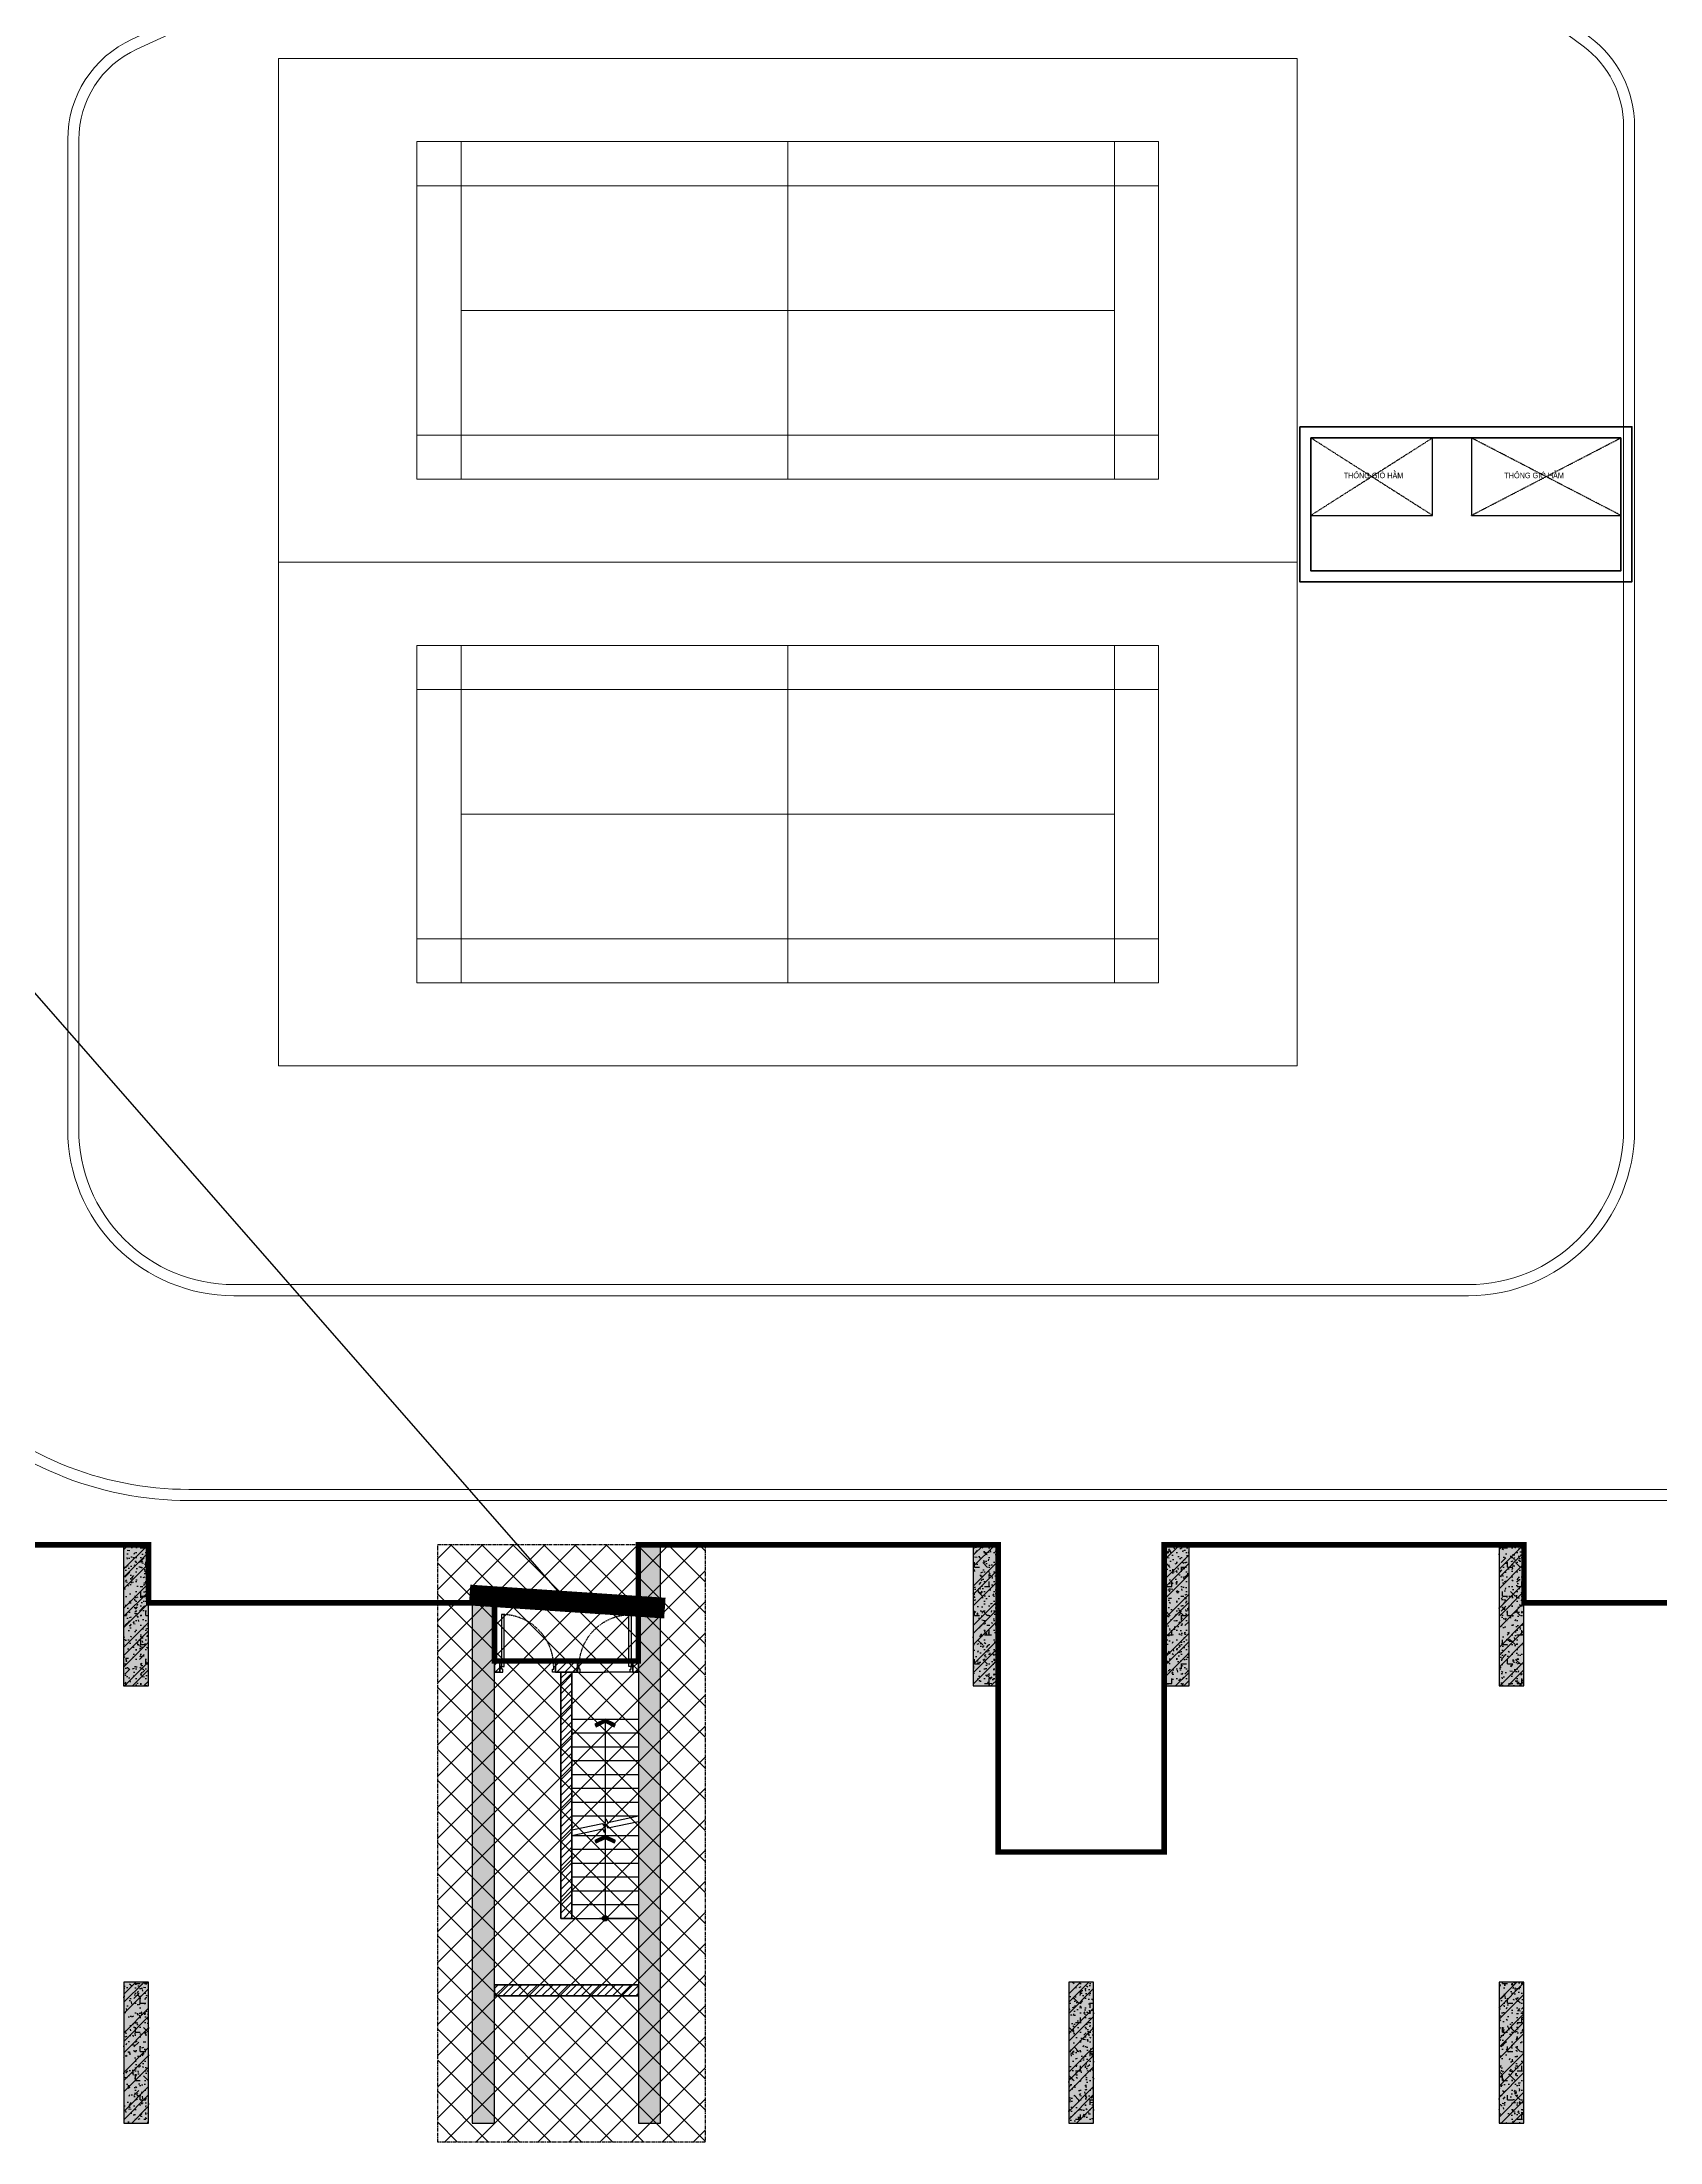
# Model space of a CAD drawing. Header units: millimetres. Extents: x 379264 to 1158416, y -283062 to 356890.
# Drawn here: x 894496 to 895080, y -5577 to -4818 of the extents above; entities that cross this region are included whole.
import ezdxf
from ezdxf.enums import TextEntityAlignment as Align
from ezdxf.xclip import XClip

# ---------------------------------------------------------------- set-up
doc = ezdxf.new("R2010")
doc.units = ezdxf.units.MM
doc.header["$XCLIPFRAME"] = 0
for name, pattern in [('CENTER', [2, 1.25, -0.25, 0.25, -0.25]), ('keyplan TANG 1$0$Core 1A$0$Hidden10.5', [1.5, 1, -0.5]), ('keyplan TANG 1$0$mb tang 1 TWC$0$Core 1A$0$Hidden10.5', [1.5, 1, -0.5]), ('keyplan TANG 1$0$mb tang 1 TWC$0$Hidden10.5', [1.5, 1, -0.5])]:
    doc.linetypes.add(name, pattern=pattern)
for name, color, linetype in [('12PM. GRID', 8, 'CENTER'), ('BLOCK A - CHI TIET THANG 1$0$Dim 100', 1, 'Continuous'), ('BLOCK C - CHI TIET THANG 6$0$Dim 50', 1, 'Continuous'), ('BLOCK C - CHI TIET THANG 6$0$DnW', 20, 'Continuous'), ('keyplan TANG 1$0$Concrete Line', 250, 'Continuous'), ('keyplan TANG 1$0$mb tang 1 TWC$0$Brick Wall', 250, 'Continuous'), ('keyplan TANG 1$0$mb tang 1 TWC$0$Concrete Line', 250, 'Continuous'), ('keyplan TANG 1$0$mb tang 1 TWC$0$Door', 250, 'Continuous'), ('keyplan TANG 1$0$mb tang 1 TWC$0$Furniture', 250, 'Continuous'), ('keyplan TANG 1$0$mb tang 1 TWC$0$Opening Hidden', 250, 'keyplan TANG 1$0$mb tang 1 TWC$0$Core 1A$0$Hidden10.5'), ('keyplan TANG 1$0$mb tang 1 TWC$0$Opening Line', 250, 'Continuous'), ('keyplan TANG 1$0$mb tang 1 TWC$0$Opening Text', 250, 'Continuous'), ('keyplan TANG 1$0$mb tang 1 TWC$0$Staircase', 250, 'Continuous'), ('keyplan TANG 1$0$mb tang 1 TWC$0$Staircase Break', 250, 'Continuous'), ('keyplan TANG 1$0$mb tang 1 TWC$0$Staircase Direction', 250, 'Continuous'), ('keyplan TANG 1$0$mb tang 1 TWC$0$Wall Hatch', 250, 'Continuous'), ('keyplan TANG 1$0$MB_Cot tang 1$0$Concrete Hatch', 250, 'Continuous'), ('keyplan TANG 1$0$MB_Cot tang 1$0$Concrete Line', 250, 'Continuous'), ('keyplan TANG 1$0$MB_Cot tang 1$0$Concrete Solid', 250, 'Continuous'), ('keyplan TANG 1$0$Opening Hidden', 250, 'keyplan TANG 1$0$Core 1A$0$Hidden10.5'), ('keyplan TANG 1$0$Opening Line', 250, 'Continuous'), ('keyplan TANG 1$0$Opening Text', 250, 'Continuous')]:
    doc.layers.add(name, color=color, linetype=linetype)
for name, color, linetype, lineweight in [('keyplan TANG 1$0$Hatch vat lieu', 250, 'Continuous', 5), ('keyplan TANG 1$0$mb tang 1 TWC$0$Net cat Tuong', 250, 'Continuous', 40), ('keyplan TANG 1$0$mb tang 1 TWC$0$Wall Line', 250, 'Continuous', 70), ('keyplan TANG 1$0$Net cat Tuong', 250, 'Continuous', 40), ('keyplan TANG 1$0$Net Thay khac', 250, 'Continuous', 15)]:
    doc.layers.add(name, color=color, linetype=linetype, lineweight=lineweight)
doc.styles.add('[PMDC2013]STYLE', font='arial.ttf', dxfattribs={"width": 0.8})
doc.styles.add('keyplan TANG 1$0$mb tang 1 TWC$0$VNI-HelveC', font='VHELVCN_0.TTF')
doc.styles.add('keyplan TANG 1$0$VNI-HelveC', font='VHELVCN_0.TTF')
doc.dimstyles.new('BLOCK A - CHI TIET THANG 1$0$Dim 50 (A1-A2)', dxfattribs={"dimscale": 50, "dimtxt": 2.5, "dimasz": 0.7, "dimexe": 1, "dimexo": 1, "dimgap": 1, "dimtad": 1, "dimdec": 0, "dimzin": 12, "dimdsep": 46, "dimtxsty": '[PMDC2013]STYLE', "dimblk": 'ARCHTICK', "dimcen": 0, "dimdle": 1, "dimclrd": 2, "dimclre": 2, "dimclrt": 4, "dimadec": 0, "dimazin": 0, "dimtfac": 1, "dimtdec": 0, "dimtix": 1, "dimtmove": 2, "dimatfit": 3, "dimldrblk": 'ARCHTICK', "dimfxl": 1, "dimtolj": 1, "dimtzin": 0, "dimarcsym": 0})

# ---------------------------------------------------------------- blocks, each defined once
blk = doc.blocks.new('*U29')
at = {"layer": 'keyplan TANG 1$0$Opening Hidden'}
for p, q in [((0, 0), (2200, 1400)), ((2200, 0), (0, 1400))]:
    blk.add_line(p, q, dxfattribs=at)
at = {"layer": 'keyplan TANG 1$0$Opening Line'}
blk.add_lwpolyline([(0, 0), (2200, 0), (2200, 1400), (0, 1400)], close=True, dxfattribs=at)
at = {"layer": 'keyplan TANG 1$0$Opening Text', "style": 'keyplan TANG 1$0$VNI-HelveC'}
blk.add_attdef('OPENING', text='', height=100, dxfattribs=at).set_placement((1134, 722), align=Align.MIDDLE_CENTER)
blk = doc.blocks.new('*U30')
at = {"layer": 'keyplan TANG 1$0$Opening Hidden'}
for p, q in [((0, 0), (2700, 1400)), ((2700, 0), (0, 1400))]:
    blk.add_line(p, q, dxfattribs=at)
at = {"layer": 'keyplan TANG 1$0$Opening Line'}
blk.add_lwpolyline([(0, 0), (2700, 0), (2700, 1400), (0, 1400)], close=True, dxfattribs=at)
at = {"layer": 'keyplan TANG 1$0$Opening Text', "style": 'keyplan TANG 1$0$VNI-HelveC'}
blk.add_attdef('OPENING', text='', height=100, dxfattribs=at).set_placement((1134, 722), align=Align.MIDDLE_CENTER)
blk = doc.blocks.new('keyplan TANG 1$0$A$Cec98b088')
at = {"layer": 'keyplan TANG 1$0$Net cat Tuong'}
for points in [[(66599, 42900), (72600, 42898), (72598, 40095), (66598, 40098)], [(66799, 42700), (72400, 42698), (72398, 40295), (66798, 40298)]]:
    blk.add_lwpolyline(points, close=True, dxfattribs=at)
at = {"layer": 'keyplan TANG 1$0$Opening Line'}
for name, p in [('*U29', (66798, 41298)), ('*U30', (69700, 41298))]:
    blk.add_blockref(name, p, dxfattribs=at).add_auto_attribs({'OPENING': 'THOÂNG GIOÙ HAÀM'})
blk = doc.blocks.new('*U160')
at = {"layer": 'keyplan TANG 1$0$mb tang 1 TWC$0$Opening Hidden'}
for p, q in [((0, 0), (1000, 1000)), ((1000, 0), (0, 1000))]:
    blk.add_line(p, q, dxfattribs=at)
at = {"layer": 'keyplan TANG 1$0$mb tang 1 TWC$0$Opening Line'}
blk.add_lwpolyline([(0, 0), (1000, 0), (1000, 1000), (0, 1000)], close=True, dxfattribs=at)
at = {"layer": 'keyplan TANG 1$0$mb tang 1 TWC$0$Opening Text', "style": 'keyplan TANG 1$0$mb tang 1 TWC$0$VNI-HelveC'}
blk.add_attdef('OPENING', text='', height=100, dxfattribs=at).set_placement((500, 500), align=Align.MIDDLE_CENTER)
blk = doc.blocks.new('*U161')
at = {"layer": 'keyplan TANG 1$0$mb tang 1 TWC$0$Opening Hidden'}
for p, q in [((0, 0), (3000, 1600)), ((3000, 0), (0, 1600))]:
    blk.add_line(p, q, dxfattribs=at)
at = {"layer": 'keyplan TANG 1$0$mb tang 1 TWC$0$Opening Line'}
blk.add_lwpolyline([(0, 0), (3000, 0), (3000, 1600), (0, 1600)], close=True, dxfattribs=at)
at = {"layer": 'keyplan TANG 1$0$mb tang 1 TWC$0$Opening Text', "style": 'keyplan TANG 1$0$mb tang 1 TWC$0$VNI-HelveC'}
blk.add_attdef('OPENING', text='', height=100, dxfattribs=at).set_placement((1498, 799), align=Align.MIDDLE_CENTER)
blk = doc.blocks.new('keyplan TANG 1$0$mb tang 1 TWC$0$Door 1600 Riser')
at = {"color": 0, "linetype": 'ByBlock'}
for p, q in [((30, 100), (0, 100)), ((0, 100), (0, 0)), ((0, 0), (50, 0)), ((30, 100), (30, 55)), ((50, 55), (30, 55)), ((50, 55), (50, 0)), ((1550, 55), (1570, 55)), ((1550, 55), (1550, 0)), ((1600, 0), (1550, 0)), ((1570, 100), (1600, 100)), ((1570, 100), (1570, 55)), ((1600, 100), (1600, 0))]:
    blk.add_line(p, q, dxfattribs=at)
for points in [[(52, 61), (30, 100), (697, 485), (719, 446)], [(1547, 61), (1570, 100), (903, 485), (881, 446)]]:
    blk.add_lwpolyline(points, close=True)
at = {"linetype": 'keyplan TANG 1$0$mb tang 1 TWC$0$Hidden10.5'}
for centre, start, end in [((30, 100), 0, 30), ((1570, 100), 150, 180)]:
    blk.add_arc(centre, 770, start, end, dxfattribs=at)
blk = doc.blocks.new('*U162')
at = {"layer": 'keyplan TANG 1$0$mb tang 1 TWC$0$Door', "xscale": -1, "rotation": 180}
blk.add_blockref('keyplan TANG 1$0$mb tang 1 TWC$0$Door 1600 Riser', (0, 100), dxfattribs=at)
blk = doc.blocks.new('keyplan TANG 1$0$mb tang 1 TWC$0$Door 1200 Riser')
at = {"color": 0, "linetype": 'ByBlock'}
for p, q in [((30, 100), (524, 385)), ((524, 385), (546, 346)), ((676, 385), (654, 346)), ((1170, 100), (676, 385)), ((30, 100), (0, 100)), ((0, 100), (0, 0)), ((0, 0), (50, 0)), ((30, 100), (30, 55)), ((30, 100), (52, 61)), ((50, 55), (30, 55)), ((50, 55), (50, 0)), ((546, 346), (52, 61)), ((654, 346), (1148, 61)), ((1170, 100), (1148, 61)), ((1150, 55), (1170, 55)), ((1150, 55), (1150, 0)), ((1200, 0), (1150, 0)), ((1170, 100), (1200, 100)), ((1170, 100), (1170, 55)), ((1200, 100), (1200, 0))]:
    blk.add_line(p, q, dxfattribs=at)
at = {"color": 0, "linetype": 'keyplan TANG 1$0$mb tang 1 TWC$0$Hidden10.5'}
for centre, start, end in [((30, 100), 360, 30), ((1170, 100), 150, 180)]:
    blk.add_arc(centre, 570, start, end, dxfattribs=at)
blk = doc.blocks.new('*U1421')
at = {"layer": 'keyplan TANG 1$0$mb tang 1 TWC$0$Door'}
blk.add_blockref('keyplan TANG 1$0$mb tang 1 TWC$0$Door 1200 Riser', (0, 0), dxfattribs=at)
blk = doc.blocks.new('*U155')
at = {"layer": 'keyplan TANG 1$0$mb tang 1 TWC$0$Opening Hidden'}
for p, q in [((0, 0), (800, 400)), ((800, 0), (0, 400))]:
    blk.add_line(p, q, dxfattribs=at)
at = {"layer": 'keyplan TANG 1$0$mb tang 1 TWC$0$Opening Line'}
blk.add_lwpolyline([(0, 0), (800, 0), (800, 400), (0, 400)], close=True, dxfattribs=at)
at = {"layer": 'keyplan TANG 1$0$mb tang 1 TWC$0$Opening Text', "style": 'keyplan TANG 1$0$mb tang 1 TWC$0$VNI-HelveC'}
blk.add_attdef('OPENING', text='', height=100, dxfattribs=at).set_placement((400, 200), align=Align.MIDDLE_CENTER)
blk = doc.blocks.new('*U158')
at = {"layer": 'keyplan TANG 1$0$mb tang 1 TWC$0$Opening Hidden'}
for p, q in [((0, 0), (1300, 600)), ((1300, 0), (0, 600))]:
    blk.add_line(p, q, dxfattribs=at)
at = {"layer": 'keyplan TANG 1$0$mb tang 1 TWC$0$Opening Line'}
blk.add_lwpolyline([(0, 0), (1300, 0), (1300, 600), (0, 600)], close=True, dxfattribs=at)
at = {"layer": 'keyplan TANG 1$0$mb tang 1 TWC$0$Opening Text', "style": 'keyplan TANG 1$0$mb tang 1 TWC$0$VNI-HelveC'}
blk.add_attdef('OPENING', text='', height=100, dxfattribs=at).set_placement((650, 300), align=Align.MIDDLE_CENTER)
blk = doc.blocks.new('keyplan TANG 1$0$mb tang 1 TWC$0$Door 1000-1')
at = {"color": 0, "linetype": 'ByBlock'}
blk.add_lwpolyline([(30, 100), (75, 100), (75, 1040), (30, 1040)], close=True, dxfattribs=at)
for points in [[(50, 55), (30, 55), (30, 100), (0, 100), (0, 0), (50, 0), (50, 55)], [(950, 55), (970, 55), (970, 100), (1000, 100), (1000, 0), (950, 0), (950, 55)]]:
    blk.add_lwpolyline(points, dxfattribs=at)
at = {"color": 0, "linetype": 'keyplan TANG 1$0$mb tang 1 TWC$0$Hidden10.5'}
blk.add_arc((30, 100), 940, 0, 90, dxfattribs=at)
blk = doc.blocks.new('*U1417')
at = {"layer": 'keyplan TANG 1$0$mb tang 1 TWC$0$Door'}
blk.add_blockref('keyplan TANG 1$0$mb tang 1 TWC$0$Door 1000-1', (0, 0), dxfattribs=at)
blk = doc.blocks.new('*U159')
at = {"layer": 'keyplan TANG 1$0$mb tang 1 TWC$0$Wall Hatch'}
h = blk.add_hatch(dxfattribs=at)
h.set_pattern_fill('LINE10', color=256, scale=100, angle=45, style=0, pattern_type=2)
h.set_pattern_definition([(45, (3800, 900), (-70.7107, 70.7107), [])])
h.paths.add_polyline_path([(-400, 0), (0, 0), (0, 200), (-400, 200)])
at = {"layer": 'keyplan TANG 1$0$mb tang 1 TWC$0$Wall Line'}
blk.add_lwpolyline([(-400, 0), (0, 0), (0, 200), (-400, 200)], close=True, dxfattribs=at)
blk = doc.blocks.new('*U1416')
at = {"layer": 'keyplan TANG 1$0$mb tang 1 TWC$0$Wall Hatch'}
h = blk.add_hatch(dxfattribs=at)
h.set_pattern_fill('LINE10', color=256, scale=100, angle=45, style=0, pattern_type=2)
h.set_pattern_definition([(45, (4100, 900), (-70.7107, 70.7107), [])])
h.paths.add_polyline_path([(-100, 0), (0, 0), (0, 200), (-100, 200)])
at = {"layer": 'keyplan TANG 1$0$mb tang 1 TWC$0$Wall Line'}
blk.add_lwpolyline([(-100, 0), (0, 0), (0, 200), (-100, 200)], close=True, dxfattribs=at)
blk = doc.blocks.new('*U156')
at = {"layer": 'keyplan TANG 1$0$mb tang 1 TWC$0$Wall Hatch'}
h = blk.add_hatch(dxfattribs=at)
h.set_pattern_fill('LINE10', color=256, scale=100, angle=45, style=0, pattern_type=2)
h.set_pattern_definition([(45, (1600, 900), (-70.7107, 70.7107), [])])
h.paths.add_polyline_path([(-2600, 0), (0, 0), (0, 200), (-2600, 200)])
at = {"layer": 'keyplan TANG 1$0$mb tang 1 TWC$0$Wall Line'}
blk.add_lwpolyline([(-2600, 0), (0, 0), (0, 200), (-2600, 200)], close=True, dxfattribs=at)
blk = doc.blocks.new('*U157')
at = {"layer": 'keyplan TANG 1$0$mb tang 1 TWC$0$Wall Hatch'}
h = blk.add_hatch(dxfattribs=at)
h.set_pattern_fill('LINE10', color=256, scale=100, angle=45, style=0, pattern_type=2)
h.set_pattern_definition([(45, (1200, 3150), (-70.7107, 70.7107), [])])
h.paths.add_polyline_path([(4450, 0), (0, 0), (0, -200), (4450, -200)])
at = {"layer": 'keyplan TANG 1$0$mb tang 1 TWC$0$Wall Line'}
blk.add_lwpolyline([(4450, 0), (0, 0), (0, -200), (4450, -200)], close=True, dxfattribs=at)
blk = doc.blocks.new('keyplan TANG 1$0$mb tang 1 TWC$0$Arrow 60')
at = {"linetype": 'ByBlock', "lineweight": -2}
h = blk.add_hatch(color=0, dxfattribs=at)
h.paths.add_polyline_path([(1.88, 0.94), (1.65, 1.38), (0, 0.56), (-1.65, 1.38), (-1.88, 0.94), (0, 0)], flags=17)
h.paths.add_polyline_path([(1.65, 1.38), (1.88, 0.94), (0, 0), (-1.88, 0.94), (-1.65, 1.38), (0, 0.56)])
blk.add_hatch(color=0, dxfattribs=at).paths.add_polyline_path([(1.65, 1.38), (1.88, 0.94), (0, 0), (-1.88, 0.94), (-1.65, 1.38), (0, 0.56)])
at = {"color": 0, "linetype": 'ByBlock', "lineweight": -2}
blk.add_lwpolyline([(1.65, 1.38), (1.88, 0.94), (0, 0), (-1.88, 0.94), (-1.65, 1.38), (0, 0.56)], close=True, dxfattribs=at)
blk = doc.blocks.new('keyplan TANG 1$0$mb tang 1 TWC$0$Dot')
at = {"linetype": 'ByBlock', "lineweight": -2}
h = blk.add_hatch(color=0, dxfattribs=at)
edge = h.paths.add_edge_path()
edge.add_arc((0, 0), 0.5, 0, 360)
at = {"color": 0, "linetype": 'ByBlock', "lineweight": -2}
blk.add_line((0, -1), (0, 1), dxfattribs=at)
blk.add_circle((0, 0), 0.5, dxfattribs=at)
blk = doc.blocks.new('keyplan TANG 1$0$mb tang 1 TWC$0$A$C1c2797fe')
at = {"layer": 'keyplan TANG 1$0$mb tang 1 TWC$0$Brick Wall'}
for p, q in [((82000, 21450), (79525, 21450)), ((79525, 21450), (79525, 21350)), ((79525, 21250), (79525, 21350)), ((82000, 21250), (79525, 21250)), ((82000, 21450), (82000, 21350)), ((82000, 21250), (82000, 21350)), ((83600, 21350), (83600, 21250)), ((84000, 20250), (84000, 21250)), ((84000, 21250), (84050, 21250)), ((84100, 21250), (84050, 21250)), ((84100, 20250), (84100, 21250)), ((84195, 21350), (84195, 21250)), ((84795, 21250), (84795, 21350)), ((84000, 20250), (84050, 20250)), ((84100, 20250), (84050, 20250))]:
    blk.add_line(p, q, dxfattribs=at)
for points in [[(83600, 21350), (84195, 21350)], [(83600, 21250), (84195, 21250)], [(84795, 21350), (87200, 21350), (87200, 20250)], [(84795, 21250), (87100, 21250), (87100, 20250)]]:
    blk.add_lwpolyline(points, dxfattribs=at)
at = {"layer": 'keyplan TANG 1$0$mb tang 1 TWC$0$Staircase'}
for p, q in [((53450, 20400), (54050, 20400)), ((53450, 20400), (53450, 15950)), ((54650, 20400), (54050, 20400)), ((54650, 20400), (54650, 15950)), ((53450, 19550), (54650, 19550)), ((53450, 19300), (54650, 19300)), ((53450, 19050), (54650, 19050)), ((53450, 18800), (54650, 18800)), ((53450, 18550), (54650, 18550)), ((53450, 18300), (54650, 18300)), ((53450, 18050), (54650, 18050)), ((53450, 17800), (54650, 17800)), ((53450, 17450), (54650, 17450)), ((53450, 17200), (54650, 17200)), ((53450, 16950), (54650, 16950)), ((53450, 16700), (54650, 16700)), ((53450, 16450), (54650, 16450)), ((53450, 16200), (54650, 16200)), ((53450, 15950), (54050, 15950)), ((53450, 15950), (54650, 15950)), ((54650, 15950), (54050, 15950)), ((53252, 14750), (52052, 14750))]:
    blk.add_line(p, q, dxfattribs=at)
at = {"layer": 'keyplan TANG 1$0$mb tang 1 TWC$0$Staircase Break', "linetype": 'Continuous'}
blk.add_lwpolyline([(53450, 17550), (54001, 17665), (54040, 17603), (54060, 17747), (54099, 17685), (54650, 17800)], dxfattribs=at)
at = {"layer": 'keyplan TANG 1$0$mb tang 1 TWC$0$Staircase Break', "color": 3, "linetype": 'Continuous'}
blk.add_lwpolyline([(53450, 17450), (54001, 17565), (54040, 17503), (54060, 17647), (54099, 17585), (54650, 17700)], dxfattribs=at)
at = {"layer": 'keyplan TANG 1$0$mb tang 1 TWC$0$Staircase Direction'}
for p, q in [((53150, 20600), (52150, 20600)), ((54550, 20600), (53550, 20600)), ((54050, 19550), (54050, 17675)), ((54050, 17575), (54050, 15950))]:
    blk.add_line(p, q, dxfattribs=at)
at = {"layer": 'keyplan TANG 1$0$mb tang 1 TWC$0$Door', "xscale": -1, "rotation": 180}
blk.add_blockref('*U162', (82000, 21350), dxfattribs=at)
at = {"layer": 'keyplan TANG 1$0$mb tang 1 TWC$0$Door'}
ref = blk.add_blockref('*U1421', (84195, 21250), dxfattribs=at)
XClip(ref).set_block_clipping_path([(0, -0.000171322), (600.0000000001, 502.0021492351)])
blk.add_blockref('*U1417', (52150, 20400), dxfattribs=at)
at = {"layer": 'keyplan TANG 1$0$mb tang 1 TWC$0$Door', "xscale": -1}
blk.add_blockref('*U1417', (54550, 20400), dxfattribs=at)
at = {"layer": 'keyplan TANG 1$0$mb tang 1 TWC$0$Furniture'}
ref = blk.add_blockref('*U161', (84000, 19650), dxfattribs=dict(at, xscale=-1))
ref.add_attrib('OPENING', 'ÑIEÄN +ÑIEÄN NHEÏ', dxfattribs={"layer": 'keyplan TANG 1$0$mb tang 1 TWC$0$Opening Text', "height": 100, "style": 'keyplan TANG 1$0$mb tang 1 TWC$0$VNI-HelveC'}).set_placement((82503, 20449), align=Align.MIDDLE_CENTER)
ref = blk.add_blockref('*U155', (84100, 21250), dxfattribs=dict(at, xscale=-1, rotation=180))
ref.add_attrib('OPENING', 'PCCC', dxfattribs={"layer": 'keyplan TANG 1$0$mb tang 1 TWC$0$Opening Text', "height": 100, "style": 'keyplan TANG 1$0$mb tang 1 TWC$0$VNI-HelveC'}).set_placement((84500, 21050), align=Align.MIDDLE_CENTER)
ref = blk.add_blockref('*U160', (87100, 20250), dxfattribs=dict(at, xscale=-1))
ref.add_attrib('OPENING', 'HUÙT KHOÙI', dxfattribs={"layer": 'keyplan TANG 1$0$mb tang 1 TWC$0$Opening Text', "height": 100, "style": 'keyplan TANG 1$0$mb tang 1 TWC$0$VNI-HelveC'}).set_placement((86600, 20750), align=Align.MIDDLE_CENTER)
ref = blk.add_blockref('*U158', (84800, 20850), dxfattribs=dict(at, xscale=-1, rotation=180))
ref.add_attrib('OPENING', 'OÁNG KHOÙI MFÑ', dxfattribs={"layer": 'keyplan TANG 1$0$mb tang 1 TWC$0$Opening Text', "height": 100, "style": 'keyplan TANG 1$0$mb tang 1 TWC$0$VNI-HelveC'}).set_placement((85450, 20550), align=Align.MIDDLE_CENTER)
at = {"layer": 'keyplan TANG 1$0$mb tang 1 TWC$0$Net cat Tuong'}
for name, p in [('*U1416', (52150, 20400)), ('*U159', (53550, 20400)), ('*U1416', (54650, 20400)), ('*U156', (54652, 14550))]:
    blk.add_blockref(name, p, dxfattribs=at)
at = {"layer": 'keyplan TANG 1$0$mb tang 1 TWC$0$Net cat Tuong', "xscale": -1, "rotation": 270}
blk.add_blockref('*U157', (53450, 15950), dxfattribs=at)
at = {"layer": 'keyplan TANG 1$0$mb tang 1 TWC$0$Staircase Direction'}
for name, p, xscale, yscale, zscale, rotation in [('keyplan TANG 1$0$mb tang 1 TWC$0$Arrow 60', (54050, 19550), -100.0000000000008, 100.0000000000008, 100, 180), ('keyplan TANG 1$0$mb tang 1 TWC$0$Arrow 60', (54050, 17450), -100.0000000000007, 100.0000000000007, 100, 180), ('keyplan TANG 1$0$mb tang 1 TWC$0$Dot', (54050, 15950), 100.0000000000005, 100.0000000000005, 100.0000000000005, 90)]:
    blk.add_blockref(name, p, dxfattribs=dict(at, xscale=xscale, yscale=yscale, zscale=zscale, rotation=rotation))
blk = doc.blocks.new('keyplan TANG 1$0$mb tang 1 TWC$0$A$C20BE7445')
blk.add_blockref('keyplan TANG 1$0$mb tang 1 TWC$0$A$C1c2797fe', (0, 0))
blk = doc.blocks.new('keyplan TANG 1$0$CAU-LONG')
for p, q in [((-6.8, 2.5), (-6.8, 15.9)), ((-2.3, 2.5), (-2.3, 15.9)), ((-4.55, 3.3), (-4.55, 15.1))]:
    blk.add_line(p, q)
for points in [[(-9.1, 0), (0, 0), (0, 18.4), (-9.1, 18.4)], [(-7.6, 2.5), (-1.5, 2.5), (-1.5, 15.9), (-7.6, 15.9)]]:
    blk.add_lwpolyline(points, close=True)
for points in [[(-7.6, 15.1), (-1.5, 15.1)], [(-7.6, 9.2), (-1.5, 9.2)], [(-7.6, 3.3), (-1.5, 3.3)]]:
    blk.add_lwpolyline(points)
blk = doc.blocks.new('*U43')
at = {"layer": 'keyplan TANG 1$0$MB_Cot tang 1$0$Concrete Hatch'}
h = blk.add_hatch(dxfattribs=at)
h.set_pattern_fill('CONCRETE', color=256, scale=50, style=0, pattern_type=2)
h.set_pattern_definition([(45, (-150, -9150), (-176.777, 176.777), []), (45, (-150, -9100), (-353.553, 353.553), []), (50, (-150, -9150), (358.63, -31.376), [37.5, -412.5]), (355, (-150, -9150), (-69.376, 376.096), [30, -330]), (100.4514, (-120.1, -9152.6), (289.255, 344.72), [31.87, -350.571]), (46.184, (-150, -9050), (533.62, -82.76), [56.25, -618.75]), (96.6356, (-105.53, -9056.9), (467.33, 487.06), [47.805, -525.856]), (351.184, (-150, -9050), (467.33, 487.06), [45, -495]), (21, (-100, -9075), (298.4535, -201.309), [37.5, -412.5]), (326, (-100, -9075), (121.658, 362.575), [30, -330]), (71.4514, (-75.13, -9091.78), (420.111, 161.265), [31.87, -350.571]), (37.5, (-150, -9150), (6.08, 166.447), [0, -326, 0, -335, 0, -331.25]), (7.5, (-150, -9150), (131.5348, 197.206), [0, -191, 0, -318.5, 0, -126.25]), (327.5, (-261.5, -9150), (266.9112, -11.2774), [0, -125, 0, -390, 0, -517.5]), (317.5, (-311.5, -9150), (291.593, 50.0525), [0, -162.5, 0, -259, 0, -367.5]), (0, (25, -8975), (0, 875), [87.5, -787.5]), (0, (287.5, -8800), (0, 875), [87.5, -787.5]), (0, (112.5, -8450), (0, 875), [87.5, -350, 87.5, -350]), (90, (25, -8975), (-875, 5e-14), [87.5, -787.5]), (90, (112.5, -8450), (-875, 5e-14), [87.5, -787.5]), (90, (375, -8800), (-875, 5e-14), [87.5, -787.5]), (90, (550, -8537.5), (-875, 5e-14), [87.5, -787.5]), (135, (112.5, -8975), (-875.016, 9e-14), [123.76, -1113.7]), (135, (200, -8450), (-875.016, 9e-14), [123.76, -1113.7]), (45, (287.5, -8800), (9e-14, 875.016), [123.76, -247.485, 123.76, -742.455]), (0, (-325, -9150), (87.5, 87.5), [-175, 0])])
h.paths.add_polyline_path([(-250, 150), (-250, -9250), (150, -9250), (150, 150)])
at = {"layer": 'keyplan TANG 1$0$MB_Cot tang 1$0$Concrete Solid'}
blk.add_hatch(color=256, dxfattribs=at).paths.add_polyline_path([(-250, 150), (-250, -9250), (150, -9250), (150, 150)])
at = {"layer": 'keyplan TANG 1$0$MB_Cot tang 1$0$Concrete Line'}
blk.add_lwpolyline([(-250, 150), (-250, -9250), (150, -9250), (150, 150)], close=True, dxfattribs=at)
blk = doc.blocks.new('*U1380')
at = {"layer": 'keyplan TANG 1$0$MB_Cot tang 1$0$Concrete Hatch'}
h = blk.add_hatch(dxfattribs=at)
h.set_pattern_fill('CONCRETE', color=256, scale=50, style=0, pattern_type=2)
h.set_pattern_definition([(45, (0, -2300), (-176.777, 176.777), []), (45, (0, -2250), (-353.55, 353.55), []), (50, (0, -2300), (358.63, -31.376), [37.5, -412.5]), (355, (0, -2300), (-69.376, 376.096), [30, -330]), (100.451, (29.9, -2302.6), (289.255, 344.72), [31.87, -350.57]), (46.184, (0, -2200), (533.62, -82.76), [56.25, -618.75]), (96.636, (44.47, -2206.9), (467.33, 487.06), [47.81, -525.86]), (351.184, (0, -2200), (467.33, 487.06), [45, -495]), (21, (50, -2225), (298.454, -201.31), [37.5, -412.5]), (326, (50, -2225), (121.66, 362.575), [30, -330]), (71.451, (74.87, -2241.78), (420.11, 161.265), [31.87, -350.57]), (37.5, (0, -2300), (6.08, 166.447), [0, -326, 0, -335, 0, -331.25]), (7.5, (0, -2300), (131.535, 197.206), [0, -191, 0, -318.5, 0, -126.25]), (327.5, (-111.5, -2300), (266.911, -11.2774), [0, -125, 0, -390, 0, -517.5]), (317.5, (-161.5, -2300), (291.593, 50.052), [0, -162.5, 0, -259, 0, -367.5]), (0, (175, -2125), (0, 875), [87.5, -787.5]), (0, (437.5, -1950), (0, 875), [87.5, -787.5]), (0, (262.5, -1600), (0, 875), [87.5, -350, 87.5, -350]), (90, (175, -2125), (-875, 5e-14), [87.5, -787.5]), (90, (262.5, -1600), (-875, 5e-14), [87.5, -787.5]), (90, (525, -1950), (-875, 5e-14), [87.5, -787.5]), (90, (700, -1687.5), (-875, 5e-14), [87.5, -787.5]), (135, (262.5, -2125), (-875.02, 9e-14), [123.76, -1113.7]), (135, (350, -1600), (-875.02, 9e-14), [123.76, -1113.7]), (45, (437.5, -1950), (9e-14, 875.02), [123.76, -247.49, 123.76, -742.46]), (0, (-175, -2300), (87.5, 87.5), [-175, 0])])
h.paths.add_polyline_path([(-200, 150), (-200, -2400), (250, -2400), (250, 150)])
at = {"layer": 'keyplan TANG 1$0$MB_Cot tang 1$0$Concrete Solid'}
blk.add_hatch(color=256, dxfattribs=at).paths.add_polyline_path([(-200, 150), (-200, -2400), (250, -2400), (250, 150)])
at = {"layer": 'keyplan TANG 1$0$MB_Cot tang 1$0$Concrete Line'}
blk.add_lwpolyline([(-200, 150), (-200, -2400), (250, -2400), (250, 150)], close=True, dxfattribs=at)
blk = doc.blocks.new('*U1381')
at = {"layer": 'keyplan TANG 1$0$MB_Cot tang 1$0$Concrete Hatch'}
h = blk.add_hatch(dxfattribs=at)
h.set_pattern_fill('CONCRETE', color=256, scale=50, style=0, pattern_type=2)
h.set_pattern_definition([(45, (-200, -2300), (-176.777, 176.777), []), (45, (-200, -2250), (-353.55, 353.55), []), (50, (-200, -2300), (358.63, -31.376), [37.5, -412.5]), (355, (-200, -2300), (-69.376, 376.096), [30, -330]), (100.451, (-170.1, -2302.6), (289.255, 344.72), [31.87, -350.57]), (46.184, (-200, -2200), (533.62, -82.76), [56.25, -618.75]), (96.636, (-155.53, -2206.9), (467.33, 487.06), [47.81, -525.86]), (351.184, (-200, -2200), (467.33, 487.06), [45, -495]), (21, (-150, -2225), (298.454, -201.31), [37.5, -412.5]), (326, (-150, -2225), (121.66, 362.575), [30, -330]), (71.451, (-125.13, -2241.78), (420.11, 161.265), [31.87, -350.57]), (37.5, (-200, -2300), (6.08, 166.447), [0, -326, 0, -335, 0, -331.25]), (7.5, (-200, -2300), (131.535, 197.206), [0, -191, 0, -318.5, 0, -126.25]), (327.5, (-311.5, -2300), (266.911, -11.2774), [0, -125, 0, -390, 0, -517.5]), (317.5, (-361.5, -2300), (291.593, 50.052), [0, -162.5, 0, -259, 0, -367.5]), (0, (-25, -2125), (0, 875), [87.5, -787.5]), (0, (237.5, -1950), (0, 875), [87.5, -787.5]), (0, (62.5, -1600), (0, 875), [87.5, -350, 87.5, -350]), (90, (-25, -2125), (-875, 5e-14), [87.5, -787.5]), (90, (62.5, -1600), (-875, 5e-14), [87.5, -787.5]), (90, (325, -1950), (-875, 5e-14), [87.5, -787.5]), (90, (500, -1687.5), (-875, 5e-14), [87.5, -787.5]), (135, (62.5, -2125), (-875.02, 9e-14), [123.76, -1113.7]), (135, (150, -1600), (-875.02, 9e-14), [123.76, -1113.7]), (45, (237.5, -1950), (9e-14, 875.02), [123.76, -247.49, 123.76, -742.46]), (0, (-375, -2300), (87.5, 87.5), [-175, 0])])
h.paths.add_polyline_path([(-300, 150), (-300, -2400), (150, -2400), (150, 150)])
at = {"layer": 'keyplan TANG 1$0$MB_Cot tang 1$0$Concrete Solid'}
blk.add_hatch(color=256, dxfattribs=at).paths.add_polyline_path([(-300, 150), (-300, -2400), (150, -2400), (150, 150)])
at = {"layer": 'keyplan TANG 1$0$MB_Cot tang 1$0$Concrete Line'}
blk.add_lwpolyline([(-300, 150), (-300, -2400), (150, -2400), (150, 150)], close=True, dxfattribs=at)
blk = doc.blocks.new('*U37')
at = {"layer": 'keyplan TANG 1$0$MB_Cot tang 1$0$Concrete Hatch'}
h = blk.add_hatch(dxfattribs=at)
h.set_pattern_fill('CONCRETE', color=256, scale=50, style=0, pattern_type=2)
h.set_pattern_definition([(45, (-150, -10200), (-176.7767, 176.7767), []), (45, (-150, -10150), (-353.553, 353.553), []), (50, (-150, -10200), (358.63, -31.376), [37.5, -412.5]), (355, (-150, -10200), (-69.376, 376.096), [30, -330]), (100.4514, (-120.1, -10202.6), (289.255, 344.72), [31.87, -350.571]), (46.184, (-150, -10100), (533.62, -82.76), [56.25, -618.75]), (96.6356, (-105.53, -10106.9), (467.331, 487.06), [47.805, -525.856]), (351.184, (-150, -10100), (467.33, 487.06), [45, -495]), (21, (-100, -10125), (298.4535, -201.3094), [37.5, -412.5]), (326, (-100, -10125), (121.658, 362.575), [30, -330]), (71.4514, (-75.13, -10141.78), (420.111, 161.265), [31.87, -350.571]), (37.5, (-150, -10200), (6.08, 166.447), [0, -326, 0, -335, 0, -331.25]), (7.5, (-150, -10200), (131.5348, 197.206), [0, -191, 0, -318.5, 0, -126.25]), (327.5, (-261.5, -10200), (266.9112, -11.2774), [0, -125, 0, -390, 0, -517.5]), (317.5, (-311.5, -10200), (291.593, 50.0525), [0, -162.5, 0, -259, 0, -367.5]), (0, (25, -10025), (0, 875), [87.5, -787.5]), (0, (287.5, -9850), (0, 875), [87.5, -787.5]), (0, (112.5, -9500), (0, 875), [87.5, -350, 87.5, -350]), (90, (25, -10025), (-875, 5e-14), [87.5, -787.5]), (90, (112.5, -9500), (-875, 5e-14), [87.5, -787.5]), (90, (375, -9850), (-875, 5e-14), [87.5, -787.5]), (90, (550, -9587.5), (-875, 5e-14), [87.5, -787.5]), (135, (112.5, -10025), (-875.016, 9e-14), [123.76, -1113.7]), (135, (200, -9500), (-875.016, 9e-14), [123.76, -1113.7]), (45, (287.5, -9850), (9e-14, 875.016), [123.76, -247.485, 123.76, -742.455]), (0, (-325, -10200), (87.5, 87.5), [-175, 0])])
h.paths.add_polyline_path([(-250, 150), (-250, -10300), (150, -10300), (150, 150)])
at = {"layer": 'keyplan TANG 1$0$MB_Cot tang 1$0$Concrete Solid'}
blk.add_hatch(color=256, dxfattribs=at).paths.add_polyline_path([(-250, 150), (-250, -10300), (150, -10300), (150, 150)])
at = {"layer": 'keyplan TANG 1$0$MB_Cot tang 1$0$Concrete Line'}
blk.add_lwpolyline([(-250, 150), (-250, -10300), (150, -10300), (150, 150)], close=True, dxfattribs=at)
blk = doc.blocks.new('*U1378')
at = {"layer": 'keyplan TANG 1$0$MB_Cot tang 1$0$Concrete Hatch'}
h = blk.add_hatch(dxfattribs=at)
h.set_pattern_fill('CONCRETE', color=256, scale=50, style=0, pattern_type=2)
h.set_pattern_definition([(45, (-100, -2300), (-176.777, 176.777), []), (45, (-100, -2250), (-353.55, 353.55), []), (50, (-100, -2300), (358.63, -31.376), [37.5, -412.5]), (355, (-100, -2300), (-69.376, 376.096), [30, -330]), (100.451, (-70.1, -2302.6), (289.255, 344.72), [31.87, -350.57]), (46.184, (-100, -2200), (533.62, -82.76), [56.25, -618.75]), (96.636, (-55.53, -2206.9), (467.33, 487.06), [47.81, -525.86]), (351.184, (-100, -2200), (467.33, 487.06), [45, -495]), (21, (-50, -2225), (298.454, -201.31), [37.5, -412.5]), (326, (-50, -2225), (121.66, 362.575), [30, -330]), (71.451, (-25.13, -2241.78), (420.11, 161.265), [31.87, -350.57]), (37.5, (-100, -2300), (6.08, 166.447), [0, -326, 0, -335, 0, -331.25]), (7.5, (-100, -2300), (131.535, 197.206), [0, -191, 0, -318.5, 0, -126.25]), (327.5, (-211.5, -2300), (266.911, -11.2774), [0, -125, 0, -390, 0, -517.5]), (317.5, (-261.5, -2300), (291.593, 50.052), [0, -162.5, 0, -259, 0, -367.5]), (0, (75, -2125), (0, 875), [87.5, -787.5]), (0, (337.5, -1950), (0, 875), [87.5, -787.5]), (0, (162.5, -1600), (0, 875), [87.5, -350, 87.5, -350]), (90, (75, -2125), (-875, 5e-14), [87.5, -787.5]), (90, (162.5, -1600), (-875, 5e-14), [87.5, -787.5]), (90, (425, -1950), (-875, 5e-14), [87.5, -787.5]), (90, (600, -1687.5), (-875, 5e-14), [87.5, -787.5]), (135, (162.5, -2125), (-875.02, 9e-14), [123.76, -1113.7]), (135, (250, -1600), (-875.02, 9e-14), [123.76, -1113.7]), (45, (337.5, -1950), (9e-14, 875.02), [123.76, -247.49, 123.76, -742.46]), (0, (-275, -2300), (87.5, 87.5), [-175, 0])])
h.paths.add_polyline_path([(-250, 150), (-250, -2400), (200, -2400), (200, 150)])
at = {"layer": 'keyplan TANG 1$0$MB_Cot tang 1$0$Concrete Solid'}
blk.add_hatch(color=256, dxfattribs=at).paths.add_polyline_path([(-250, 150), (-250, -2400), (200, -2400), (200, 150)])
at = {"layer": 'keyplan TANG 1$0$MB_Cot tang 1$0$Concrete Line'}
blk.add_lwpolyline([(-250, 150), (-250, -2400), (200, -2400), (200, 150)], close=True, dxfattribs=at)
blk = doc.blocks.new('keyplan TANG 1')
at = {"color": 7, "const_width": 100}
blk.add_lwpolyline([(77050, 21650), (70650, 21650), (70650, 22700), (64150, 22700), (64150, 17150), (61150, 17150), (61150, 22700), (54650, 22700), (54650, 20600), (52051.5, 20600), (52050, 21650), (45801.5, 21650), (45800, 22700), (38401.5, 22700)], dxfattribs=at)
blk.add_lwpolyline([(66599.2, 42900), (72598.5, 42900), (72598.5, 40095.1), (66599.2, 40095.1)], close=True)
at = {"layer": 'keyplan TANG 1$0$Hatch vat lieu'}
blk.add_lwpolyline([(44539.2, 30200.2), (44540.5, 48085.9, -0.2931708), (45590.1, 49721.9), (60798.3, 56696.7, -0.2732284), (62619.1, 56507.7), (71720.4, 49775.5, -0.237819), (72450, 48328.4), (72450, 30200, -0.4142136), (69650, 27400), (47339.2, 27400, -0.414235)], format="xyb", close=True, dxfattribs=at)
blk.add_lwpolyline([(32491.4, 20302.2), (39527.3, 27338.1), (39527.7, 32348.6), (40334.4, 32348.5), (40328.6, 29713.5, 0.41485), (46528.6, 23500), (76850, 23500)], format="xyb", dxfattribs=at)
at = {"layer": 'keyplan TANG 1$0$Net Thay khac'}
blk.add_lwpolyline([(44339.2, 30200.2), (44340.5, 48085.9, -0.2931708), (45506.8, 49903.7), (60714.9, 56878.5, -0.2732284), (62738, 56668.5), (71839.4, 49936.3, -0.237819), (72650, 48328.4), (72650, 30200, -0.4142136), (69650, 27200), (47339.2, 27200, -0.414235)], format="xyb", close=True, dxfattribs=at)
blk.add_lwpolyline([(32350, 20443.7), (39327.3, 27420.9), (39327.7, 32548.6), (40534.8, 32548.5), (40528.6, 29713, 0.41485), (46528.6, 23700), (76850, 23700)], format="xyb", dxfattribs=at)
at = {"layer": 'keyplan TANG 1$0$Concrete Line'}
blk.add_blockref('keyplan TANG 1$0$A$Cec98b088', (0, 0), dxfattribs=at)
at = {"layer": 'keyplan TANG 1$0$mb tang 1 TWC$0$Concrete Line'}
blk.add_blockref('keyplan TANG 1$0$mb tang 1 TWC$0$A$C20BE7445', (0, 0), dxfattribs=at)
at = {"layer": 'keyplan TANG 1$0$MB_Cot tang 1$0$Concrete Line'}
for name, p in [('*U1378', (45600, 22550)), ('*U37', (54900, 22550)), ('*U1380', (60900, 22550)), ('*U1381', (64450, 22550)), ('*U1380', (70400, 22550)), ('*U43', (51900, 21500)), ('*U1381', (45652.5, 14650)), ('*U1378', (62676, 14650)), ('*U1380', (70400, 14650))]:
    blk.add_blockref(name, p, dxfattribs=at)
at = {"layer": 'keyplan TANG 1$0$Net Thay khac', "xscale": 1000, "yscale": 1000, "zscale": 1000, "rotation": 270}
for p in [(48150.3, 40450), (48150.3, 31350)]:
    blk.add_blockref('keyplan TANG 1$0$CAU-LONG', p, dxfattribs=at)
blk = doc.blocks.new('_ArchTick')
at = {"color": 0, "linetype": 'ByBlock', "const_width": 0.15}
blk.add_lwpolyline([(-0.5, -0.5), (0.5, 0.5)], dxfattribs=at)
blk = doc.blocks.new('A$C0B8E60C5')
at = {"layer": 'BLOCK C - CHI TIET THANG 6$0$DnW', "xscale": 0.02, "yscale": 0.02, "zscale": 0.02}
blk.add_blockref('keyplan TANG 1', (247.09, -3279.96), dxfattribs=at)
at = {"layer": 'BLOCK C - CHI TIET THANG 6$0$Dim 50'}
h = blk.add_hatch(dxfattribs=at)
h.set_pattern_fill('ANSI37', color=256, scale=2.5)
h.set_pattern_definition([(45, (-11363.2295, -15296.0215), (-5.61266, 5.61266), []), (135, (-11363.2295, -15296.0215), (-5.61266, -5.61266), [])])
h.paths.add_polyline_path([(1364.21, -2825.89), (1364.21, -3041.77), (1267.63, -3041.77), (1267.63, -2825.89)])
blk.add_lwpolyline([(1364.21, -2825.89), (1364.21, -3041.77), (1267.63, -3041.77), (1267.63, -2825.89)], close=True)
at = {"layer": 'BLOCK A - CHI TIET THANG 1$0$Dim 100'}
blk.add_leader([(1314.39, -2846.49), (372.43, -1769.6), (-1140.93, -1769.6)], dimstyle='BLOCK A - CHI TIET THANG 1$0$Dim 50 (A1-A2)', override={"dimasz": 1, "dimtad": 0}, dxfattribs=at)

msp = doc.modelspace()

# ---------------------------------------------------------------- block references
at = {"layer": '12PM. GRID'}
msp.add_blockref('A$C0B8E60C5', (893371.15, -2535.45), dxfattribs=at)

doc.saveas('drawing.dxf')
